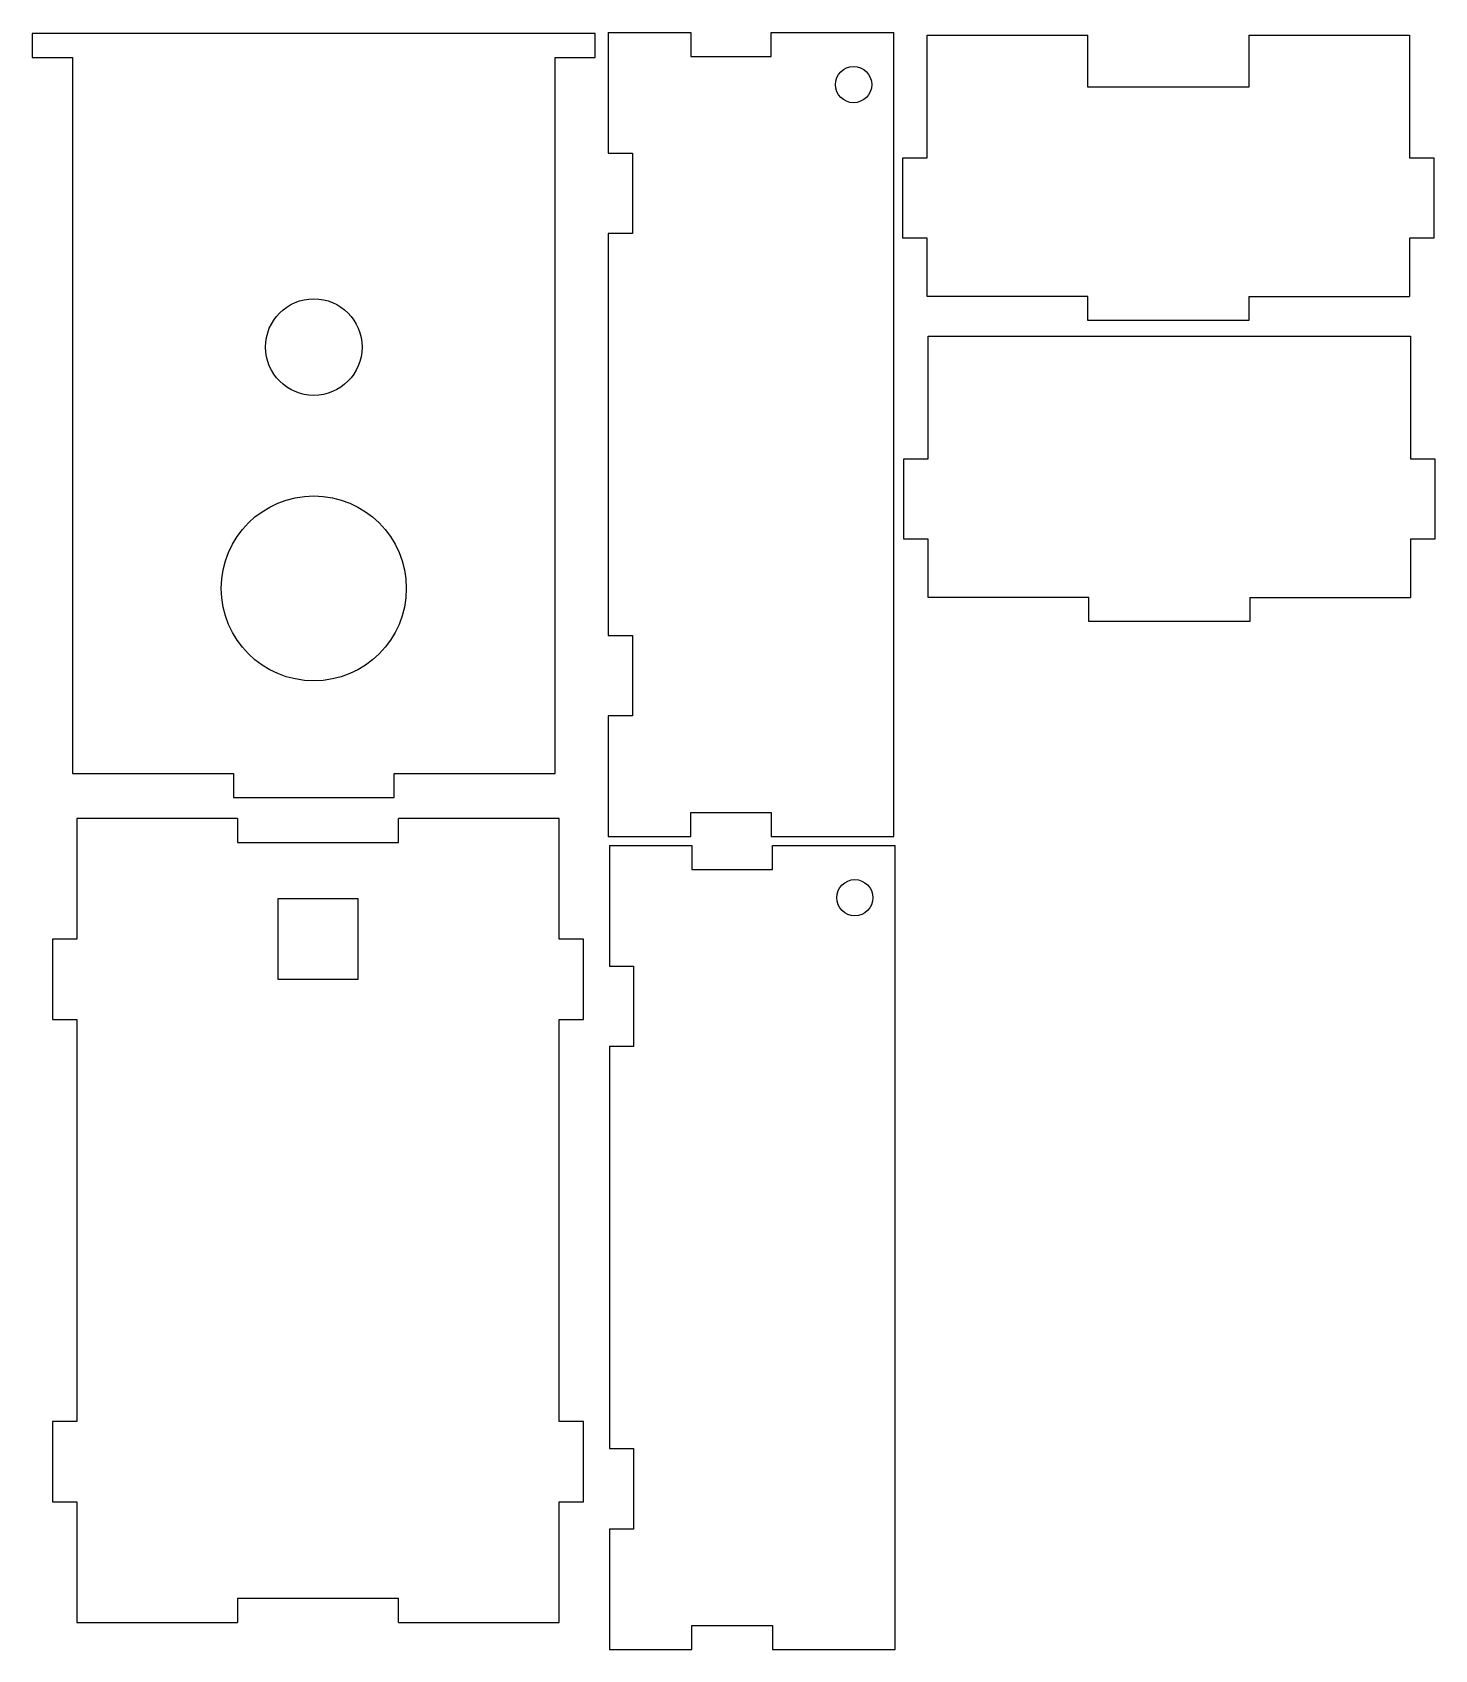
# Model space of a CAD drawing. Header units: millimetres. Extents: x 2 to 176, y 297 to 498.
import ezdxf

# ---------------------------------------------------------------- set-up
doc = ezdxf.new("R2010")
doc.units = ezdxf.units.MM

msp = doc.modelspace()

# ---------------------------------------------------------------- linework, layer by layer
at = {"color": 7, "linetype": 'Continuous', "lineweight": 25}
for p, q in [((2.06, 497.73), (2.06, 494.73)), ((72.06, 497.73), (2.06, 497.73)), ((72.06, 494.73), (72.06, 497.73)), ((73.68, 497.86), (73.68, 482.86)), ((73.68, 497.86), (83.93, 497.86)), ((83.93, 497.86), (83.93, 494.86)), ((93.93, 494.86), (93.93, 497.86)), ((93.93, 497.86), (109.18, 497.86)), ((109.18, 397.86), (109.18, 497.86)), ((113.31, 482.28), (113.31, 497.53)), ((113.31, 497.53), (133.31, 497.53)), ((133.31, 491.03), (133.31, 497.53)), ((153.31, 497.53), (153.31, 491.03)), ((153.31, 497.53), (173.31, 497.53)), ((173.31, 497.53), (173.31, 482.28)), ((2.06, 494.73), (7.06, 494.73)), ((7.06, 494.73), (7.06, 405.73)), ((67.06, 494.73), (72.06, 494.73)), ((67.06, 405.73), (67.06, 494.73)), ((83.93, 494.86), (93.93, 494.86)), ((153.31, 491.03), (133.31, 491.03)), ((73.68, 482.86), (76.68, 482.86)), ((76.68, 482.86), (76.68, 472.86)), ((110.31, 472.28), (110.31, 482.28)), ((110.31, 482.28), (113.31, 482.28)), ((173.31, 482.28), (176.31, 482.28)), ((176.31, 482.28), (176.31, 472.28)), ((73.68, 472.86), (73.68, 422.86)), ((76.68, 472.86), (73.68, 472.86)), ((113.31, 472.28), (110.31, 472.28)), ((113.31, 465.03), (113.31, 472.28)), ((176.31, 472.28), (173.31, 472.28)), ((173.31, 472.28), (173.31, 465.03)), ((133.31, 465.03), (113.31, 465.03)), ((133.31, 462.03), (133.31, 465.03)), ((153.31, 465.03), (173.31, 465.03)), ((153.31, 465.03), (153.31, 462.03)), ((153.31, 462.03), (133.31, 462.03)), ((113.43, 444.85), (113.43, 460.1)), ((113.43, 460.1), (173.43, 460.1)), ((173.43, 460.1), (173.43, 444.85)), ((110.43, 434.85), (110.43, 444.85)), ((110.43, 444.85), (113.43, 444.85)), ((173.43, 444.85), (176.43, 444.85)), ((176.43, 444.85), (176.43, 434.85)), ((113.43, 434.85), (110.43, 434.85)), ((113.43, 427.6), (113.43, 434.85)), ((176.43, 434.85), (173.43, 434.85)), ((173.43, 434.85), (173.43, 427.6)), ((133.43, 427.6), (113.43, 427.6)), ((133.43, 424.6), (133.43, 427.6)), ((153.43, 427.6), (173.43, 427.6)), ((153.43, 427.6), (153.43, 424.6)), ((153.43, 424.6), (133.43, 424.6)), ((73.68, 422.86), (76.68, 422.86)), ((76.68, 422.86), (76.68, 412.86)), ((73.68, 412.86), (73.68, 397.86)), ((76.68, 412.86), (73.68, 412.86)), ((7.06, 405.73), (27.06, 405.73)), ((27.06, 405.73), (27.06, 402.73)), ((47.06, 402.73), (47.06, 405.73)), ((47.06, 405.73), (67.06, 405.73)), ((27.06, 402.73), (47.06, 402.73)), ((83.93, 397.86), (83.93, 400.86)), ((83.93, 400.86), (93.93, 400.86)), ((93.93, 400.86), (93.93, 397.86)), ((7.58, 400.13), (7.58, 385.13)), ((27.58, 400.13), (7.58, 400.13)), ((27.58, 400.13), (27.58, 397.13)), ((67.58, 400.13), (47.58, 400.13)), ((47.58, 397.13), (47.58, 400.13)), ((67.58, 385.13), (67.58, 400.13)), ((27.58, 397.13), (47.58, 397.13)), ((73.68, 397.86), (83.93, 397.86)), ((73.83, 396.77), (73.83, 381.77)), ((73.83, 396.77), (84.08, 396.77)), ((84.08, 396.77), (84.08, 393.77)), ((93.93, 397.86), (109.18, 397.86)), ((94.08, 393.77), (94.08, 396.77)), ((94.08, 396.77), (109.33, 396.77)), ((109.33, 296.77), (109.33, 396.77)), ((84.08, 393.77), (94.08, 393.77)), ((42.58, 390.13), (32.58, 390.13)), ((32.58, 390.13), (32.58, 380.13)), ((42.58, 380.13), (42.58, 390.13)), ((4.58, 385.13), (4.58, 375.13)), ((7.58, 385.13), (4.58, 385.13)), ((70.58, 385.13), (67.58, 385.13)), ((70.58, 375.13), (70.58, 385.13)), ((32.58, 380.13), (42.58, 380.13)), ((73.83, 381.77), (76.83, 381.77)), ((76.83, 381.77), (76.83, 371.77)), ((4.58, 375.13), (7.58, 375.13)), ((7.58, 375.13), (7.58, 325.13)), ((67.58, 325.13), (67.58, 375.13)), ((67.58, 375.13), (70.58, 375.13)), ((73.83, 371.77), (73.83, 321.77)), ((76.83, 371.77), (73.83, 371.77)), ((4.58, 325.13), (4.58, 315.13)), ((7.58, 325.13), (4.58, 325.13)), ((70.58, 325.13), (67.58, 325.13)), ((70.58, 315.13), (70.58, 325.13)), ((73.83, 321.77), (76.83, 321.77)), ((76.83, 321.77), (76.83, 311.77)), ((4.58, 315.13), (7.58, 315.13)), ((7.58, 315.13), (7.58, 300.13)), ((67.58, 300.13), (67.58, 315.13)), ((67.58, 315.13), (70.58, 315.13)), ((73.83, 311.77), (73.83, 296.77)), ((76.83, 311.77), (73.83, 311.77)), ((47.58, 303.13), (27.58, 303.13)), ((27.58, 303.13), (27.58, 300.13)), ((47.58, 300.13), (47.58, 303.13)), ((7.58, 300.13), (27.58, 300.13)), ((47.58, 300.13), (67.58, 300.13)), ((84.08, 296.77), (84.08, 299.77)), ((84.08, 299.77), (94.08, 299.77)), ((94.08, 299.77), (94.08, 296.77)), ((73.83, 296.77), (84.08, 296.77)), ((94.08, 296.77), (109.33, 296.77))]:
    msp.add_line(p, q, dxfattribs=at)
for centre, radius in [((104.18, 491.36), 2.25), ((37.06, 458.73), 6), ((37.06, 428.73), 11.5), ((104.33, 390.27), 2.25)]:
    msp.add_circle(centre, radius, dxfattribs=at)

doc.saveas('drawing.dxf')
